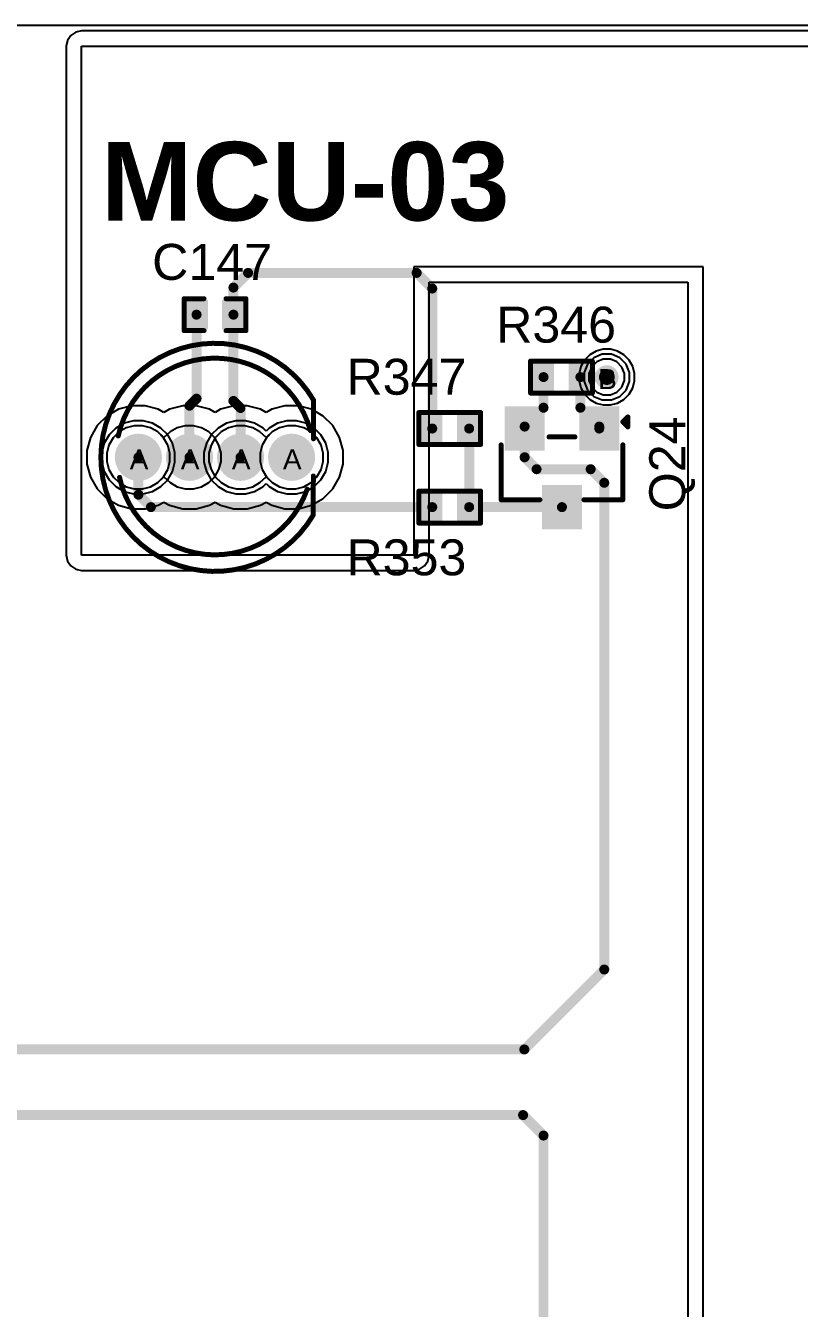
# Model space of a CAD drawing. Header units: inches. Extents: x 0 to 5379, y 0 to 5429.
# Drawn here: x 313.74 to 333.44, y 104.23 to 136.87 of the extents above; entities that cross this region are included whole.
import ezdxf

# ---------------------------------------------------------------- set-up
doc = ezdxf.new("R2010")
doc.units = ezdxf.units.IN
for name, color, linetype in [('Bottom Layer', 5, 'Continuous'), ('Bottom Solder', 6, 'Continuous'), ('Drill Drawing', 1, 'Continuous'), ('GND01', 16, 'Continuous'), ('GND02', 76, 'Continuous'), ('Multi-Layer', 9, 'Continuous'), ('Pad Holes', 156, 'Continuous'), ('PWR', 156, 'Continuous'), ('SIG 01', 90, 'Continuous'), ('Top Layer', 1, 'Continuous'), ('Top Overlay', 2, 'Continuous'), ('Top Paste', 8, 'Continuous'), ('Top Solder', 216, 'Continuous'), ('Via Holes', 16, 'Continuous')]:
    doc.layers.add(name, color=color, linetype=linetype)
doc.styles.add('Arial', font='', dxfattribs={"height": 0.2})
doc.styles.add('Arial_Bold', font='', dxfattribs={"height": 0.2})
doc.styles.get('Arial').set_extended_font_data('Arial')
doc.styles.get('Arial_Bold').set_extended_font_data('Arial', bold=True)

# ---------------------------------------------------------------- blocks, each defined once
blk = doc.blocks.new('R___0402_417')
at = {"layer": 'Top Layer'}
for points in [[(-0.699, -0.318), (-0.699, 0.318), (-0.241, 0.318), (-0.241, -0.318)], [(0.241, -0.318), (0.241, 0.318), (0.699, 0.318), (0.699, -0.318)]]:
    blk.add_hatch(color=1, dxfattribs=at).paths.add_polyline_path(points)
at = {"layer": 'Top Paste'}
for points in [[(-0.699, -0.318), (-0.699, 0.318), (-0.241, 0.318), (-0.241, -0.318)], [(0.241, -0.318), (0.241, 0.318), (0.699, 0.318), (0.699, -0.318)]]:
    blk.add_hatch(color=8, dxfattribs=at).paths.add_polyline_path(points)
at = {"layer": 'Top Solder'}
for points in [[(-0.754, -0.373), (-0.754, 0.373), (-0.186, 0.373), (-0.186, -0.373)], [(0.186, -0.373), (0.186, 0.373), (0.754, 0.373), (0.754, -0.373)]]:
    blk.add_hatch(color=216, dxfattribs=at).paths.add_polyline_path(points)
at = {"layer": 'Top Overlay'}
for points in [[(0.787, 0.406, 0.127, 0.127, 0), (-0.787, 0.406, 0.127, 0.127, 0)], [(-0.787, 0.406, 0.127, 0.127, 0), (-0.787, -0.406, 0.127, 0.127, 0)], [(0.787, 0.406, 0.127, 0.127, 0), (0.787, -0.406, 0.127, 0.127, 0)], [(0.787, -0.406, 0.127, 0.127, 0), (-0.787, -0.406, 0.127, 0.127, 0)], [(0.813, -0.432, 0.00323, 0.00323, 0), (-0.813, -0.432, 0.00323, 0.00323, 0)]]:
    blk.add_lwpolyline(points, format="xyseb", dxfattribs=at)
for points in [[(-0.819, 0.406, 0.0635, 0.0635, 1), (-0.756, 0.406, 0.0635, 0.0635, 1)], [(-0.819, 0.406, 0.0635, 0.0635, 1), (-0.756, 0.406, 0.0635, 0.0635, 1)], [(0.756, 0.406, 0.0635, 0.0635, 1), (0.819, 0.406, 0.0635, 0.0635, 1)], [(0.756, 0.406, 0.0635, 0.0635, 1), (0.819, 0.406, 0.0635, 0.0635, 1)], [(-0.819, -0.406, 0.0635, 0.0635, 1), (-0.756, -0.406, 0.0635, 0.0635, 1)], [(-0.819, -0.406, 0.0635, 0.0635, 1), (-0.756, -0.406, 0.0635, 0.0635, 1)], [(-0.814, -0.432, 0.00161, 0.00161, 1), (-0.812, -0.432, 0.00161, 0.00161, 1)], [(0.756, -0.406, 0.0635, 0.0635, 1), (0.819, -0.406, 0.0635, 0.0635, 1)], [(0.756, -0.406, 0.0635, 0.0635, 1), (0.819, -0.406, 0.0635, 0.0635, 1)], [(0.812, -0.432, 0.00161, 0.00161, 1), (0.814, -0.432, 0.00161, 0.00161, 1)]]:
    blk.add_lwpolyline(points, format="xyseb", close=True, dxfattribs=at)
blk = doc.blocks.new('R___0402_423')
at = {"layer": 'Top Layer'}
for points in [[(-0.699, -0.318), (-0.699, 0.318), (-0.241, 0.318), (-0.241, -0.318)], [(0.241, -0.318), (0.241, 0.318), (0.699, 0.318), (0.699, -0.318)]]:
    blk.add_hatch(color=1, dxfattribs=at).paths.add_polyline_path(points)
at = {"layer": 'Top Paste'}
for points in [[(-0.699, -0.318), (-0.699, 0.318), (-0.241, 0.318), (-0.241, -0.318)], [(0.241, -0.318), (0.241, 0.318), (0.699, 0.318), (0.699, -0.318)]]:
    blk.add_hatch(color=8, dxfattribs=at).paths.add_polyline_path(points)
at = {"layer": 'Top Solder'}
for points in [[(-0.754, -0.373), (-0.754, 0.373), (-0.186, 0.373), (-0.186, -0.373)], [(0.186, -0.373), (0.186, 0.373), (0.754, 0.373), (0.754, -0.373)]]:
    blk.add_hatch(color=216, dxfattribs=at).paths.add_polyline_path(points)
at = {"layer": 'Top Overlay'}
for points in [[(0.787, 0.406, 0.127, 0.127, 0), (-0.787, 0.406, 0.127, 0.127, 0)], [(-0.787, 0.406, 0.127, 0.127, 0), (-0.787, -0.406, 0.127, 0.127, 0)], [(0.787, 0.406, 0.127, 0.127, 0), (0.787, -0.406, 0.127, 0.127, 0)], [(0.787, -0.406, 0.127, 0.127, 0), (-0.787, -0.406, 0.127, 0.127, 0)], [(0.813, -0.432, 0.00323, 0.00323, 0), (-0.813, -0.432, 0.00323, 0.00323, 0)]]:
    blk.add_lwpolyline(points, format="xyseb", dxfattribs=at)
for points in [[(-0.819, 0.406, 0.0635, 0.0635, 1), (-0.756, 0.406, 0.0635, 0.0635, 1)], [(-0.819, 0.406, 0.0635, 0.0635, 1), (-0.756, 0.406, 0.0635, 0.0635, 1)], [(0.756, 0.406, 0.0635, 0.0635, 1), (0.819, 0.406, 0.0635, 0.0635, 1)], [(0.756, 0.406, 0.0635, 0.0635, 1), (0.819, 0.406, 0.0635, 0.0635, 1)], [(-0.819, -0.406, 0.0635, 0.0635, 1), (-0.756, -0.406, 0.0635, 0.0635, 1)], [(-0.819, -0.406, 0.0635, 0.0635, 1), (-0.756, -0.406, 0.0635, 0.0635, 1)], [(-0.814, -0.432, 0.00161, 0.00161, 1), (-0.812, -0.432, 0.00161, 0.00161, 1)], [(0.756, -0.406, 0.0635, 0.0635, 1), (0.819, -0.406, 0.0635, 0.0635, 1)], [(0.756, -0.406, 0.0635, 0.0635, 1), (0.819, -0.406, 0.0635, 0.0635, 1)], [(0.812, -0.432, 0.00161, 0.00161, 1), (0.814, -0.432, 0.00161, 0.00161, 1)]]:
    blk.add_lwpolyline(points, format="xyseb", close=True, dxfattribs=at)
blk = doc.blocks.new('R___0402_424')
at = {"layer": 'Top Layer'}
for points in [[(-0.699, -0.318), (-0.699, 0.318), (-0.241, 0.318), (-0.241, -0.318)], [(0.241, -0.318), (0.241, 0.318), (0.699, 0.318), (0.699, -0.318)]]:
    blk.add_hatch(color=1, dxfattribs=at).paths.add_polyline_path(points)
at = {"layer": 'Top Paste'}
for points in [[(-0.699, -0.318), (-0.699, 0.318), (-0.241, 0.318), (-0.241, -0.318)], [(0.241, -0.318), (0.241, 0.318), (0.699, 0.318), (0.699, -0.318)]]:
    blk.add_hatch(color=8, dxfattribs=at).paths.add_polyline_path(points)
at = {"layer": 'Top Solder'}
for points in [[(-0.754, -0.373), (-0.754, 0.373), (-0.186, 0.373), (-0.186, -0.373)], [(0.186, -0.373), (0.186, 0.373), (0.754, 0.373), (0.754, -0.373)]]:
    blk.add_hatch(color=216, dxfattribs=at).paths.add_polyline_path(points)
at = {"layer": 'Top Overlay'}
for points in [[(-0.787, 0.406, 0.127, 0.127, 0), (0.787, 0.406, 0.127, 0.127, 0)], [(-0.787, -0.406, 0.127, 0.127, 0), (-0.787, 0.406, 0.127, 0.127, 0)], [(0.787, -0.406, 0.127, 0.127, 0), (0.787, 0.406, 0.127, 0.127, 0)], [(-0.787, -0.406, 0.127, 0.127, 0), (0.787, -0.406, 0.127, 0.127, 0)], [(-0.813, -0.432, 0.00323, 0.00323, 0), (0.813, -0.432, 0.00323, 0.00323, 0)]]:
    blk.add_lwpolyline(points, format="xyseb", dxfattribs=at)
for points in [[(-0.819, 0.406, 0.0635, 0.0635, 1), (-0.756, 0.406, 0.0635, 0.0635, 1)], [(-0.819, 0.406, 0.0635, 0.0635, 1), (-0.756, 0.406, 0.0635, 0.0635, 1)], [(0.756, 0.406, 0.0635, 0.0635, 1), (0.819, 0.406, 0.0635, 0.0635, 1)], [(0.756, 0.406, 0.0635, 0.0635, 1), (0.819, 0.406, 0.0635, 0.0635, 1)], [(-0.819, -0.406, 0.0635, 0.0635, 1), (-0.756, -0.406, 0.0635, 0.0635, 1)], [(-0.819, -0.406, 0.0635, 0.0635, 1), (-0.756, -0.406, 0.0635, 0.0635, 1)], [(-0.814, -0.432, 0.00161, 0.00161, 1), (-0.812, -0.432, 0.00161, 0.00161, 1)], [(0.756, -0.406, 0.0635, 0.0635, 1), (0.819, -0.406, 0.0635, 0.0635, 1)], [(0.756, -0.406, 0.0635, 0.0635, 1), (0.819, -0.406, 0.0635, 0.0635, 1)], [(0.812, -0.432, 0.00161, 0.00161, 1), (0.814, -0.432, 0.00161, 0.00161, 1)]]:
    blk.add_lwpolyline(points, format="xyseb", close=True, dxfattribs=at)
blk = doc.blocks.new('S___23_751')
at = {"layer": 'Top Layer'}
for points in [[(-0.41, 1.46), (0.41, 1.46), (0.41, 0.54), (-0.41, 0.54)], [(-1.36, -0.54), (-0.54, -0.54), (-0.54, -1.46), (-1.36, -1.46)], [(0.54, -0.54), (1.36, -0.54), (1.36, -1.46), (0.54, -1.46)]]:
    blk.add_hatch(color=1, dxfattribs=at).paths.add_polyline_path(points)
at = {"layer": 'Top Paste'}
for points in [[(-0.41, 1.46), (0.41, 1.46), (0.41, 0.54), (-0.41, 0.54)], [(-1.36, -0.54), (-0.54, -0.54), (-0.54, -1.46), (-1.36, -1.46)], [(0.54, -0.54), (1.36, -0.54), (1.36, -1.46), (0.54, -1.46)]]:
    blk.add_hatch(color=8, dxfattribs=at).paths.add_polyline_path(points)
at = {"layer": 'Top Solder'}
for points in [[(-0.512, 1.562), (0.512, 1.562), (0.512, 0.438), (-0.512, 0.438)], [(-1.462, -0.438), (-0.438, -0.438), (-0.438, -1.562), (-1.462, -1.562)], [(0.438, -0.438), (1.462, -0.438), (1.462, -1.562), (0.438, -1.562)]]:
    blk.add_hatch(color=216, dxfattribs=at).paths.add_polyline_path(points)
at = {"layer": 'Top Overlay'}
for points in [[(-1.549, 0.813, 0.127, 0.127, 0), (-1.549, -0.584, 0.127, 0.127, 0)], [(-0.559, 0.813, 0.127, 0.127, 0), (-1.549, 0.813, 0.127, 0.127, 0)], [(1.549, 0.813, 0.127, 0.127, 0), (0.559, 0.813, 0.127, 0.127, 0)], [(1.549, 0.813, 0.127, 0.127, 0), (1.549, -0.584, 0.127, 0.127, 0)], [(-1.549, -1.168, 0.127, 0.127, 0), (-1.676, -1.041, 0.127, 0.127, 0)], [(-1.676, -1.041, 0.127, 0.127, 0), (-1.676, -1.295, 0.127, 0.127, 0)], [(0.33, -0.787, 0.127, 0.127, 0), (-0.33, -0.787, 0.127, 0.127, 0)], [(-1.549, -1.168, 0.127, 0.127, 0), (-1.676, -1.295, 0.127, 0.127, 0)]]:
    blk.add_lwpolyline(points, format="xyseb", dxfattribs=at)
for points in [[(-1.581, 0.813, 0.0635, 0.0635, 1), (-1.518, 0.813, 0.0635, 0.0635, 1)], [(-1.581, 0.813, 0.0635, 0.0635, 1), (-1.518, 0.813, 0.0635, 0.0635, 1)], [(-0.591, 0.813, 0.0635, 0.0635, 1), (-0.527, 0.813, 0.0635, 0.0635, 1)], [(0.527, 0.813, 0.0635, 0.0635, 1), (0.591, 0.813, 0.0635, 0.0635, 1)], [(1.518, 0.813, 0.0635, 0.0635, 1), (1.581, 0.813, 0.0635, 0.0635, 1)], [(1.518, 0.813, 0.0635, 0.0635, 1), (1.581, 0.813, 0.0635, 0.0635, 1)], [(-1.581, -0.584, 0.0635, 0.0635, 1), (-1.518, -0.584, 0.0635, 0.0635, 1)], [(1.518, -0.584, 0.0635, 0.0635, 1), (1.581, -0.584, 0.0635, 0.0635, 1)], [(-1.708, -1.041, 0.0635, 0.0635, 1), (-1.645, -1.041, 0.0635, 0.0635, 1)], [(-1.708, -1.041, 0.0635, 0.0635, 1), (-1.645, -1.041, 0.0635, 0.0635, 1)], [(-0.362, -0.787, 0.0635, 0.0635, 1), (-0.298, -0.787, 0.0635, 0.0635, 1)], [(0.298, -0.787, 0.0635, 0.0635, 1), (0.362, -0.787, 0.0635, 0.0635, 1)], [(-1.708, -1.295, 0.0635, 0.0635, 1), (-1.645, -1.295, 0.0635, 0.0635, 1)], [(-1.708, -1.295, 0.0635, 0.0635, 1), (-1.645, -1.295, 0.0635, 0.0635, 1)], [(-1.581, -1.168, 0.0635, 0.0635, 1), (-1.518, -1.168, 0.0635, 0.0635, 1)], [(-1.581, -1.168, 0.0635, 0.0635, 1), (-1.518, -1.168, 0.0635, 0.0635, 1)]]:
    blk.add_lwpolyline(points, format="xyseb", close=True, dxfattribs=at)
blk = doc.blocks.new('WS2812D_F5_779')
at = {"layer": 'Bottom Layer'}
h = blk.add_hatch(color=5, dxfattribs=at)
edge = h.paths.add_edge_path()
edge.add_arc((-1.95, 0), 0.55, 0, 360)
h = blk.add_hatch(color=5, dxfattribs=at)
edge = h.paths.add_edge_path()
edge.add_arc((-0.65, 0), 0.55, 0, 360)
h = blk.add_hatch(color=5, dxfattribs=at)
edge = h.paths.add_edge_path()
edge.add_arc((0.65, 0), 0.55, 0, 360)
h = blk.add_hatch(color=5, dxfattribs=at)
edge = h.paths.add_edge_path()
edge.add_arc((1.95, 0), 0.55, 0, 360)
at = {"layer": 'Bottom Solder'}
h = blk.add_hatch(color=6, dxfattribs=at)
edge = h.paths.add_edge_path()
edge.add_arc((-1.95, 0), 0.601, 0, 360)
h = blk.add_hatch(color=6, dxfattribs=at)
edge = h.paths.add_edge_path()
edge.add_arc((-0.65, 0), 0.601, 0, 360)
h = blk.add_hatch(color=6, dxfattribs=at)
edge = h.paths.add_edge_path()
edge.add_arc((0.65, 0), 0.601, 0, 360)
h = blk.add_hatch(color=6, dxfattribs=at)
edge = h.paths.add_edge_path()
edge.add_arc((1.95, 0), 0.601, 0, 360)
at = {"layer": 'GND01'}
h = blk.add_hatch(color=16, dxfattribs=at)
edge = h.paths.add_edge_path()
edge.add_arc((-1.95, 0), 0.55, 0, 360)
h = blk.add_hatch(color=16, dxfattribs=at)
edge = h.paths.add_edge_path()
edge.add_arc((-0.65, 0), 0.55, 0, 360)
h = blk.add_hatch(color=16, dxfattribs=at)
edge = h.paths.add_edge_path()
edge.add_arc((0.65, 0), 0.55, 0, 360)
h = blk.add_hatch(color=16, dxfattribs=at)
edge = h.paths.add_edge_path()
edge.add_arc((1.95, 0), 0.55, 0, 360)
at = {"layer": 'GND02'}
h = blk.add_hatch(color=76, dxfattribs=at)
edge = h.paths.add_edge_path()
edge.add_arc((-1.95, 0), 0.55, 0, 360)
h = blk.add_hatch(color=76, dxfattribs=at)
edge = h.paths.add_edge_path()
edge.add_arc((-0.65, 0), 0.55, 0, 360)
h = blk.add_hatch(color=76, dxfattribs=at)
edge = h.paths.add_edge_path()
edge.add_arc((0.65, 0), 0.55, 0, 360)
h = blk.add_hatch(color=76, dxfattribs=at)
edge = h.paths.add_edge_path()
edge.add_arc((1.95, 0), 0.55, 0, 360)
at = {"layer": 'Multi-Layer'}
h = blk.add_hatch(color=9, dxfattribs=at)
edge = h.paths.add_edge_path()
edge.add_arc((-1.95, 0), 0.55, 0, 360)
h = blk.add_hatch(color=9, dxfattribs=at)
edge = h.paths.add_edge_path()
edge.add_arc((-0.65, 0), 0.55, 0, 360)
h = blk.add_hatch(color=9, dxfattribs=at)
edge = h.paths.add_edge_path()
edge.add_arc((0.65, 0), 0.55, 0, 360)
h = blk.add_hatch(color=9, dxfattribs=at)
edge = h.paths.add_edge_path()
edge.add_arc((1.95, 0), 0.55, 0, 360)
at = {"layer": 'Pad Holes'}
h = blk.add_hatch(color=7, dxfattribs=at)
edge = h.paths.add_edge_path()
edge.add_arc((-1.95, 0), 0.36, 0, 360)
h = blk.add_hatch(color=7, dxfattribs=at)
edge = h.paths.add_edge_path()
edge.add_arc((-0.65, 0), 0.36, 0, 360)
h = blk.add_hatch(color=7, dxfattribs=at)
edge = h.paths.add_edge_path()
edge.add_arc((0.65, 0), 0.36, 0, 360)
h = blk.add_hatch(color=7, dxfattribs=at)
edge = h.paths.add_edge_path()
edge.add_arc((1.95, 0), 0.36, 0, 360)
at = {"layer": 'PWR'}
h = blk.add_hatch(color=156, dxfattribs=at)
edge = h.paths.add_edge_path()
edge.add_arc((-1.95, 0), 0.55, 0, 360)
h = blk.add_hatch(color=156, dxfattribs=at)
edge = h.paths.add_edge_path()
edge.add_arc((-0.65, 0), 0.55, 0, 360)
h = blk.add_hatch(color=156, dxfattribs=at)
edge = h.paths.add_edge_path()
edge.add_arc((0.65, 0), 0.55, 0, 360)
h = blk.add_hatch(color=156, dxfattribs=at)
edge = h.paths.add_edge_path()
edge.add_arc((1.95, 0), 0.55, 0, 360)
at = {"layer": 'SIG 01'}
h = blk.add_hatch(color=90, dxfattribs=at)
edge = h.paths.add_edge_path()
edge.add_arc((-1.95, 0), 0.55, 0, 360)
h = blk.add_hatch(color=90, dxfattribs=at)
edge = h.paths.add_edge_path()
edge.add_arc((-0.65, 0), 0.55, 0, 360)
h = blk.add_hatch(color=90, dxfattribs=at)
edge = h.paths.add_edge_path()
edge.add_arc((0.65, 0), 0.55, 0, 360)
h = blk.add_hatch(color=90, dxfattribs=at)
edge = h.paths.add_edge_path()
edge.add_arc((1.95, 0), 0.55, 0, 360)
at = {"layer": 'Top Layer'}
h = blk.add_hatch(color=1, dxfattribs=at)
edge = h.paths.add_edge_path()
edge.add_arc((-1.95, 0), 0.55, 0, 360)
h = blk.add_hatch(color=1, dxfattribs=at)
edge = h.paths.add_edge_path()
edge.add_arc((-0.65, 0), 0.55, 0, 360)
h = blk.add_hatch(color=1, dxfattribs=at)
edge = h.paths.add_edge_path()
edge.add_arc((0.65, 0), 0.55, 0, 360)
h = blk.add_hatch(color=1, dxfattribs=at)
edge = h.paths.add_edge_path()
edge.add_arc((1.95, 0), 0.55, 0, 360)
at = {"layer": 'Top Solder'}
h = blk.add_hatch(color=216, dxfattribs=at)
edge = h.paths.add_edge_path()
edge.add_arc((-1.95, 0), 0.601, 0, 360)
h = blk.add_hatch(color=216, dxfattribs=at)
edge = h.paths.add_edge_path()
edge.add_arc((-0.65, 0), 0.601, 0, 360)
h = blk.add_hatch(color=216, dxfattribs=at)
edge = h.paths.add_edge_path()
edge.add_arc((0.65, 0), 0.601, 0, 360)
h = blk.add_hatch(color=216, dxfattribs=at)
edge = h.paths.add_edge_path()
edge.add_arc((1.95, 0), 0.601, 0, 360)
at = {"layer": 'Top Overlay'}
for points in [[(2.5, -1.471, 0.127, 0.127, -3.705201), (2.511, 1.45, 0.127, 0.127, 0)], [(-2.464, 0.543, 0.127, 0.127, -0.780857), (2.43, 0.68, 0.127, 0.127, 0)], [(2.507, 0.472, 0.127, 0.127, 0), (2.511, 1.45, 0.127, 0.127, 0)], [(2.347, -0.811, 0.127, 0.127, -0.760948), (-2.43, -0.51, 0.127, 0.127, 0)], [(2.5, -1.471, 0.127, 0.127, 0), (2.504, -0.476, 0.127, 0.127, 0)]]:
    blk.add_lwpolyline(points, format="xyseb", dxfattribs=at)
for points in [[(2.479, 1.45, 0.0635, 0.0635, 1), (2.543, 1.45, 0.0635, 0.0635, 1)], [(2.479, 1.45, 0.0635, 0.0635, 1), (2.543, 1.45, 0.0635, 0.0635, 1)], [(2.398, 0.68, 0.0635, 0.0635, 1), (2.462, 0.68, 0.0635, 0.0635, 1)], [(-2.496, 0.543, 0.0635, 0.0635, 1), (-2.432, 0.543, 0.0635, 0.0635, 1)], [(2.475, 0.472, 0.0635, 0.0635, 1), (2.539, 0.472, 0.0635, 0.0635, 1)], [(-2.462, -0.51, 0.0635, 0.0635, 1), (-2.398, -0.51, 0.0635, 0.0635, 1)], [(2.472, -0.476, 0.0635, 0.0635, 1), (2.535, -0.476, 0.0635, 0.0635, 1)], [(2.315, -0.811, 0.0635, 0.0635, 1), (2.378, -0.811, 0.0635, 0.0635, 1)], [(2.468, -1.471, 0.0635, 0.0635, 1), (2.532, -1.471, 0.0635, 0.0635, 1)], [(2.468, -1.471, 0.0635, 0.0635, 1), (2.532, -1.471, 0.0635, 0.0635, 1)]]:
    blk.add_lwpolyline(points, format="xyseb", close=True, dxfattribs=at)
blk = doc.blocks.new('C___0402_980')
at = {"layer": 'Top Layer'}
for points in [[(-0.699, -0.318), (-0.699, 0.318), (-0.241, 0.318), (-0.241, -0.318)], [(0.241, -0.318), (0.241, 0.318), (0.699, 0.318), (0.699, -0.318)]]:
    blk.add_hatch(color=1, dxfattribs=at).paths.add_polyline_path(points)
at = {"layer": 'Top Paste'}
for points in [[(-0.699, -0.318), (-0.699, 0.318), (-0.241, 0.318), (-0.241, -0.318)], [(0.241, -0.318), (0.241, 0.318), (0.699, 0.318), (0.699, -0.318)]]:
    blk.add_hatch(color=8, dxfattribs=at).paths.add_polyline_path(points)
at = {"layer": 'Top Solder'}
for points in [[(-0.758, -0.377), (-0.758, 0.377), (-0.181, 0.377), (-0.181, -0.377)], [(0.181, -0.377), (0.181, 0.377), (0.758, 0.377), (0.758, -0.377)]]:
    blk.add_hatch(color=216, dxfattribs=at).paths.add_polyline_path(points)
at = {"layer": 'Top Overlay'}
for points in [[(-0.787, -0.406, 0.127, 0.127, 0), (-0.787, 0.406, 0.127, 0.127, 0)], [(-0.787, 0.406, 0.127, 0.127, 0), (-0.279, 0.406, 0.127, 0.127, 0)], [(0.279, 0.406, 0.127, 0.127, 0), (0.787, 0.406, 0.127, 0.127, 0)], [(0.787, -0.406, 0.127, 0.127, 0), (0.787, 0.406, 0.127, 0.127, 0)], [(-0.787, -0.406, 0.127, 0.127, 0), (-0.279, -0.406, 0.127, 0.127, 0)], [(0.279, -0.406, 0.127, 0.127, 0), (0.787, -0.406, 0.127, 0.127, 0)]]:
    blk.add_lwpolyline(points, format="xyseb", dxfattribs=at)
for points in [[(-0.819, 0.406, 0.0635, 0.0635, 1), (-0.756, 0.406, 0.0635, 0.0635, 1)], [(-0.819, 0.406, 0.0635, 0.0635, 1), (-0.756, 0.406, 0.0635, 0.0635, 1)], [(-0.311, 0.406, 0.0635, 0.0635, 1), (-0.248, 0.406, 0.0635, 0.0635, 1)], [(0.248, 0.406, 0.0635, 0.0635, 1), (0.311, 0.406, 0.0635, 0.0635, 1)], [(0.756, 0.406, 0.0635, 0.0635, 1), (0.819, 0.406, 0.0635, 0.0635, 1)], [(0.756, 0.406, 0.0635, 0.0635, 1), (0.819, 0.406, 0.0635, 0.0635, 1)], [(-0.819, -0.406, 0.0635, 0.0635, 1), (-0.756, -0.406, 0.0635, 0.0635, 1)], [(-0.819, -0.406, 0.0635, 0.0635, 1), (-0.756, -0.406, 0.0635, 0.0635, 1)], [(-0.311, -0.406, 0.0635, 0.0635, 1), (-0.248, -0.406, 0.0635, 0.0635, 1)], [(0.248, -0.406, 0.0635, 0.0635, 1), (0.311, -0.406, 0.0635, 0.0635, 1)], [(0.756, -0.406, 0.0635, 0.0635, 1), (0.819, -0.406, 0.0635, 0.0635, 1)], [(0.756, -0.406, 0.0635, 0.0635, 1), (0.819, -0.406, 0.0635, 0.0635, 1)]]:
    blk.add_lwpolyline(points, format="xyseb", close=True, dxfattribs=at)

msp = doc.modelspace()

# ---------------------------------------------------------------- hatches: boundary and pattern name
at = {"layer": 'Bottom Layer'}
h = msp.add_hatch(color=5, dxfattribs=at)
edge = h.paths.add_edge_path()
edge.add_arc((328.535, 127.926), 0.2, 0, 360)
at = {"layer": 'Bottom Solder'}
h = msp.add_hatch(color=6, dxfattribs=at)
edge = h.paths.add_edge_path()
edge.add_arc((328.535, 127.926), 0.302, 0, 360)
at = {"layer": 'GND01'}
h = msp.add_hatch(color=16, dxfattribs=at)
edge = h.paths.add_edge_path()
edge.add_arc((328.535, 127.926), 0.2, 0, 360)
at = {"layer": 'GND02'}
h = msp.add_hatch(color=76, dxfattribs=at)
edge = h.paths.add_edge_path()
edge.add_arc((328.535, 127.926), 0.2, 0, 360)
at = {"layer": 'PWR'}
h = msp.add_hatch(color=156, dxfattribs=at)
edge = h.paths.add_edge_path()
edge.add_arc((328.535, 127.926), 0.2, 0, 360)
at = {"layer": 'SIG 01'}
h = msp.add_hatch(color=90, dxfattribs=at)
edge = h.paths.add_edge_path()
edge.add_arc((328.535, 127.926), 0.2, 0, 360)
at = {"layer": 'Top Layer'}
h = msp.add_hatch(color=1, dxfattribs=at)
edge = h.paths.add_edge_path()
edge.add_arc((328.535, 127.926), 0.2, 0, 360)
at = {"layer": 'Top Solder'}
h = msp.add_hatch(color=216, dxfattribs=at)
edge = h.paths.add_edge_path()
edge.add_arc((328.535, 127.926), 0.302, 0, 360)
at = {"layer": 'Via Holes'}
h = msp.add_hatch(color=7, dxfattribs=at)
edge = h.paths.add_edge_path()
edge.add_arc((328.535, 127.926), 0.1, 0, 360)

# ---------------------------------------------------------------- linework, layer by layer
at = {"layer": 'Bottom Layer'}
for p, q in [((328.442, 128.634), (328.262, 128.586)), ((328.628, 128.634), (328.442, 128.634)), ((328.808, 128.586), (328.628, 128.634)), ((327.968, 128.361), (327.875, 128.199)), ((328.1, 128.493), (327.968, 128.361)), ((328.262, 128.586), (328.1, 128.493)), ((328.97, 128.493), (328.808, 128.586)), ((329.101, 128.361), (328.97, 128.493)), ((329.195, 128.199), (329.101, 128.361)), ((327.875, 128.199), (327.827, 128.019)), ((327.827, 128.019), (327.827, 127.833)), ((329.243, 128.019), (329.195, 128.199)), ((329.243, 127.833), (329.243, 128.019)), ((327.827, 127.833), (327.875, 127.653)), ((327.875, 127.653), (327.968, 127.491)), ((329.101, 127.491), (329.195, 127.653)), ((329.195, 127.653), (329.243, 127.833)), ((327.968, 127.491), (328.1, 127.359)), ((328.1, 127.359), (328.262, 127.266)), ((328.808, 127.266), (328.97, 127.359)), ((328.97, 127.359), (329.101, 127.491)), ((316.104, 127.108), (315.804, 126.935)), ((316.437, 127.197), (316.104, 127.108)), ((316.783, 127.197), (316.437, 127.197)), ((317.116, 127.108), (316.783, 127.197)), ((317.26, 127.025), (317.116, 127.108)), ((317.404, 127.108), (317.26, 127.025)), ((317.737, 127.197), (317.404, 127.108)), ((318.083, 127.197), (317.737, 127.197)), ((318.416, 127.108), (318.083, 127.197)), ((318.56, 127.025), (318.416, 127.108)), ((318.704, 127.108), (318.56, 127.025)), ((319.037, 127.197), (318.704, 127.108)), ((319.383, 127.197), (319.037, 127.197)), ((319.716, 127.108), (319.383, 127.197)), ((319.86, 127.025), (319.716, 127.108)), ((320.004, 127.108), (319.86, 127.025)), ((320.337, 127.197), (320.004, 127.108)), ((320.683, 127.197), (320.337, 127.197)), ((321.016, 127.108), (320.683, 127.197)), ((321.316, 126.935), (321.016, 127.108)), ((328.262, 127.266), (328.442, 127.218)), ((328.442, 127.218), (328.628, 127.218)), ((328.628, 127.218), (328.808, 127.266)), ((315.56, 126.691), (315.387, 126.392)), ((315.804, 126.935), (315.56, 126.691)), ((321.56, 126.691), (321.316, 126.935)), ((321.733, 126.392), (321.56, 126.691)), ((315.387, 126.392), (315.298, 126.058)), ((321.822, 126.058), (321.733, 126.392)), ((315.298, 126.058), (315.298, 125.713)), ((321.822, 125.713), (321.822, 126.058)), ((315.298, 125.713), (315.387, 125.379)), ((321.733, 125.379), (321.822, 125.713)), ((315.387, 125.379), (315.56, 125.08)), ((321.56, 125.08), (321.733, 125.379)), ((315.56, 125.08), (315.804, 124.835)), ((321.316, 124.835), (321.56, 125.08)), ((315.804, 124.835), (316.104, 124.663)), ((317.116, 124.663), (317.26, 124.746)), ((317.26, 124.746), (317.404, 124.663)), ((318.416, 124.663), (318.56, 124.746)), ((318.56, 124.746), (318.704, 124.663)), ((319.716, 124.663), (319.86, 124.746)), ((319.86, 124.746), (320.004, 124.663)), ((321.016, 124.663), (321.316, 124.835)), ((316.104, 124.663), (316.437, 124.573)), ((316.437, 124.573), (316.783, 124.573)), ((316.783, 124.573), (317.116, 124.663)), ((317.404, 124.663), (317.737, 124.573)), ((317.737, 124.573), (318.083, 124.573)), ((318.083, 124.573), (318.416, 124.663)), ((318.704, 124.663), (319.037, 124.573)), ((319.037, 124.573), (319.383, 124.573)), ((319.383, 124.573), (319.716, 124.663)), ((320.004, 124.663), (320.337, 124.573)), ((320.337, 124.573), (320.683, 124.573)), ((320.683, 124.573), (321.016, 124.663))]:
    msp.add_line(p, q, dxfattribs=at)
at = {"layer": 'GND01'}
for p, q in [((328.278, 128.311), (328.15, 128.183)), ((328.445, 128.38), (328.278, 128.311)), ((328.625, 128.38), (328.445, 128.38)), ((328.792, 128.311), (328.625, 128.38)), ((328.92, 128.183), (328.792, 128.311)), ((328.15, 128.183), (328.081, 128.016)), ((328.081, 128.016), (328.081, 127.836)), ((328.989, 128.016), (328.92, 128.183)), ((328.989, 127.836), (328.989, 128.016)), ((328.081, 127.836), (328.15, 127.669)), ((328.15, 127.669), (328.278, 127.541)), ((328.792, 127.541), (328.92, 127.669)), ((328.92, 127.669), (328.989, 127.836)), ((328.278, 127.541), (328.445, 127.472)), ((328.445, 127.472), (328.625, 127.472)), ((328.625, 127.472), (328.792, 127.541)), ((316.504, 126.689), (316.3, 126.635)), ((316.716, 126.689), (316.504, 126.689)), ((316.92, 126.635), (316.716, 126.689)), ((319.104, 126.689), (318.9, 126.635)), ((319.316, 126.689), (319.104, 126.689)), ((319.52, 126.635), (319.316, 126.689)), ((320.404, 126.689), (320.2, 126.635)), ((320.616, 126.689), (320.404, 126.689)), ((320.82, 126.635), (320.616, 126.689)), ((315.967, 126.379), (315.861, 126.196)), ((316.116, 126.529), (315.967, 126.379)), ((316.3, 126.635), (316.116, 126.529)), ((317.104, 126.529), (316.92, 126.635)), ((317.253, 126.379), (317.104, 126.529)), ((317.359, 126.196), (317.253, 126.379)), ((318.567, 126.379), (318.461, 126.196)), ((318.716, 126.529), (318.567, 126.379)), ((318.9, 126.635), (318.716, 126.529)), ((319.704, 126.529), (319.52, 126.635)), ((319.86, 126.385), (319.704, 126.529)), ((320.016, 126.529), (319.86, 126.385)), ((320.2, 126.635), (320.016, 126.529)), ((321.004, 126.529), (320.82, 126.635)), ((321.153, 126.379), (321.004, 126.529)), ((321.259, 126.196), (321.153, 126.379)), ((315.861, 126.196), (315.806, 125.991)), ((317.414, 125.991), (317.359, 126.196)), ((318.461, 126.196), (318.406, 125.991)), ((321.314, 125.991), (321.259, 126.196)), ((315.806, 125.991), (315.806, 125.779)), ((315.806, 125.779), (315.861, 125.575)), ((317.359, 125.575), (317.414, 125.779)), ((317.414, 125.779), (317.414, 125.991)), ((318.406, 125.991), (318.406, 125.779)), ((318.406, 125.779), (318.461, 125.575)), ((321.259, 125.575), (321.314, 125.779)), ((321.314, 125.779), (321.314, 125.991)), ((315.861, 125.575), (315.967, 125.392)), ((315.967, 125.392), (316.116, 125.242)), ((317.104, 125.242), (317.253, 125.392)), ((317.253, 125.392), (317.359, 125.575)), ((318.461, 125.575), (318.567, 125.392)), ((318.567, 125.392), (318.716, 125.242)), ((319.704, 125.242), (319.86, 125.386)), ((319.86, 125.386), (320.016, 125.242)), ((321.004, 125.242), (321.153, 125.392)), ((321.153, 125.392), (321.259, 125.575)), ((316.116, 125.242), (316.3, 125.136)), ((316.3, 125.136), (316.504, 125.081)), ((316.504, 125.081), (316.716, 125.081)), ((316.716, 125.081), (316.92, 125.136)), ((316.92, 125.136), (317.104, 125.242)), ((318.716, 125.242), (318.9, 125.136)), ((318.9, 125.136), (319.104, 125.081)), ((319.104, 125.081), (319.316, 125.081)), ((319.316, 125.081), (319.52, 125.136)), ((319.52, 125.136), (319.704, 125.242)), ((320.016, 125.242), (320.2, 125.136)), ((320.2, 125.136), (320.404, 125.081)), ((320.404, 125.081), (320.616, 125.081)), ((320.616, 125.081), (320.82, 125.136)), ((320.82, 125.136), (321.004, 125.242))]:
    msp.add_line(p, q, dxfattribs=at)
at = {"layer": 'GND02'}
for p, q in [((328.278, 128.311), (328.15, 128.183)), ((328.445, 128.38), (328.278, 128.311)), ((328.625, 128.38), (328.445, 128.38)), ((328.792, 128.311), (328.625, 128.38)), ((328.92, 128.183), (328.792, 128.311)), ((328.15, 128.183), (328.081, 128.016)), ((328.081, 128.016), (328.081, 127.836)), ((328.989, 128.016), (328.92, 128.183)), ((328.989, 127.836), (328.989, 128.016)), ((328.081, 127.836), (328.15, 127.669)), ((328.15, 127.669), (328.278, 127.541)), ((328.792, 127.541), (328.92, 127.669)), ((328.92, 127.669), (328.989, 127.836)), ((328.278, 127.541), (328.445, 127.472)), ((328.445, 127.472), (328.625, 127.472)), ((328.625, 127.472), (328.792, 127.541)), ((316.504, 126.689), (316.3, 126.635)), ((316.716, 126.689), (316.504, 126.689)), ((316.92, 126.635), (316.716, 126.689)), ((319.104, 126.689), (318.9, 126.635)), ((319.316, 126.689), (319.104, 126.689)), ((319.52, 126.635), (319.316, 126.689)), ((320.404, 126.689), (320.2, 126.635)), ((320.616, 126.689), (320.404, 126.689)), ((320.82, 126.635), (320.616, 126.689)), ((315.967, 126.379), (315.861, 126.196)), ((316.116, 126.529), (315.967, 126.379)), ((316.3, 126.635), (316.116, 126.529)), ((317.104, 126.529), (316.92, 126.635)), ((317.253, 126.379), (317.104, 126.529)), ((317.359, 126.196), (317.253, 126.379)), ((318.567, 126.379), (318.461, 126.196)), ((318.716, 126.529), (318.567, 126.379)), ((318.9, 126.635), (318.716, 126.529)), ((319.704, 126.529), (319.52, 126.635)), ((319.86, 126.385), (319.704, 126.529)), ((320.016, 126.529), (319.86, 126.385)), ((320.2, 126.635), (320.016, 126.529)), ((321.004, 126.529), (320.82, 126.635)), ((321.153, 126.379), (321.004, 126.529)), ((321.259, 126.196), (321.153, 126.379)), ((315.861, 126.196), (315.806, 125.991)), ((317.414, 125.991), (317.359, 126.196)), ((318.461, 126.196), (318.406, 125.991)), ((321.314, 125.991), (321.259, 126.196)), ((315.806, 125.991), (315.806, 125.779)), ((315.806, 125.779), (315.861, 125.575)), ((317.359, 125.575), (317.414, 125.779)), ((317.414, 125.779), (317.414, 125.991)), ((318.406, 125.991), (318.406, 125.779)), ((318.406, 125.779), (318.461, 125.575)), ((321.259, 125.575), (321.314, 125.779)), ((321.314, 125.779), (321.314, 125.991)), ((315.861, 125.575), (315.967, 125.392)), ((315.967, 125.392), (316.116, 125.242)), ((317.104, 125.242), (317.253, 125.392)), ((317.253, 125.392), (317.359, 125.575)), ((318.461, 125.575), (318.567, 125.392)), ((318.567, 125.392), (318.716, 125.242)), ((319.704, 125.242), (319.86, 125.386)), ((319.86, 125.386), (320.016, 125.242)), ((321.004, 125.242), (321.153, 125.392)), ((321.153, 125.392), (321.259, 125.575)), ((316.116, 125.242), (316.3, 125.136)), ((316.3, 125.136), (316.504, 125.081)), ((316.504, 125.081), (316.716, 125.081)), ((316.716, 125.081), (316.92, 125.136)), ((316.92, 125.136), (317.104, 125.242)), ((318.716, 125.242), (318.9, 125.136)), ((318.9, 125.136), (319.104, 125.081)), ((319.104, 125.081), (319.316, 125.081)), ((319.316, 125.081), (319.52, 125.136)), ((319.52, 125.136), (319.704, 125.242)), ((320.016, 125.242), (320.2, 125.136)), ((320.2, 125.136), (320.404, 125.081)), ((320.404, 125.081), (320.616, 125.081)), ((320.616, 125.081), (320.82, 125.136)), ((320.82, 125.136), (321.004, 125.242))]:
    msp.add_line(p, q, dxfattribs=at)
at = {"layer": 'PWR'}
for p, q in [((314.804, 136.496), (314.775, 136.347)), ((314.889, 136.622), (314.804, 136.496)), ((315.015, 136.706), (314.889, 136.622)), ((315.163, 136.736), (315.015, 136.706)), ((349.612, 136.736), (315.163, 136.736)), ((314.775, 136.347), (314.775, 123.393)), ((315.163, 123.393), (315.163, 136.347)), ((315.163, 136.347), (349.612, 136.347)), ((330.987, 130.734), (323.621, 130.734)), ((323.621, 130.734), (323.621, 123.393)), ((330.987, 91.77), (330.987, 130.734)), ((324.01, 123.393), (324.01, 130.345)), ((324.01, 130.345), (330.599, 130.345)), ((330.599, 130.345), (330.599, 92.159)), ((316.504, 126.689), (316.3, 126.635)), ((316.716, 126.689), (316.504, 126.689)), ((316.92, 126.635), (316.716, 126.689)), ((317.804, 126.689), (317.6, 126.635)), ((318.016, 126.689), (317.804, 126.689)), ((318.22, 126.635), (318.016, 126.689)), ((320.404, 126.689), (320.2, 126.635)), ((320.616, 126.689), (320.404, 126.689)), ((320.82, 126.635), (320.616, 126.689)), ((315.967, 126.379), (315.861, 126.196)), ((316.116, 126.529), (315.967, 126.379)), ((316.3, 126.635), (316.116, 126.529)), ((317.104, 126.529), (316.92, 126.635)), ((317.26, 126.385), (317.104, 126.529)), ((317.416, 126.529), (317.26, 126.385)), ((317.6, 126.635), (317.416, 126.529)), ((318.404, 126.529), (318.22, 126.635)), ((318.553, 126.379), (318.404, 126.529)), ((318.659, 126.196), (318.553, 126.379)), ((319.867, 126.379), (319.761, 126.196)), ((320.016, 126.529), (319.867, 126.379)), ((320.2, 126.635), (320.016, 126.529)), ((321.004, 126.529), (320.82, 126.635)), ((321.153, 126.379), (321.004, 126.529)), ((321.259, 126.196), (321.153, 126.379)), ((315.861, 126.196), (315.806, 125.991)), ((318.714, 125.991), (318.659, 126.196)), ((319.761, 126.196), (319.706, 125.991)), ((321.314, 125.991), (321.259, 126.196)), ((315.806, 125.991), (315.806, 125.779)), ((315.806, 125.779), (315.861, 125.575)), ((318.659, 125.575), (318.714, 125.779)), ((318.714, 125.779), (318.714, 125.991)), ((319.706, 125.991), (319.706, 125.779)), ((319.706, 125.779), (319.761, 125.575)), ((321.259, 125.575), (321.314, 125.779)), ((321.314, 125.779), (321.314, 125.991)), ((315.861, 125.575), (315.967, 125.392)), ((315.967, 125.392), (316.116, 125.242)), ((317.104, 125.242), (317.26, 125.386)), ((317.26, 125.386), (317.416, 125.242)), ((318.404, 125.242), (318.553, 125.392)), ((318.553, 125.392), (318.659, 125.575)), ((319.761, 125.575), (319.867, 125.392)), ((319.867, 125.392), (320.016, 125.242)), ((321.004, 125.242), (321.153, 125.392)), ((321.153, 125.392), (321.259, 125.575)), ((316.116, 125.242), (316.3, 125.136)), ((316.3, 125.136), (316.504, 125.081)), ((316.504, 125.081), (316.716, 125.081)), ((316.716, 125.081), (316.92, 125.136)), ((316.92, 125.136), (317.104, 125.242)), ((317.416, 125.242), (317.6, 125.136)), ((317.6, 125.136), (317.804, 125.081)), ((317.804, 125.081), (318.016, 125.081)), ((318.016, 125.081), (318.22, 125.136)), ((318.22, 125.136), (318.404, 125.242)), ((320.016, 125.242), (320.2, 125.136)), ((320.2, 125.136), (320.404, 125.081)), ((320.404, 125.081), (320.616, 125.081)), ((320.616, 125.081), (320.82, 125.136)), ((320.82, 125.136), (321.004, 125.242)), ((314.775, 123.393), (314.804, 123.245)), ((314.804, 123.245), (314.889, 123.119)), ((314.889, 123.119), (315.015, 123.034)), ((323.621, 123.393), (315.163, 123.393)), ((323.77, 123.034), (323.896, 123.119)), ((323.896, 123.119), (323.98, 123.245)), ((323.98, 123.245), (324.01, 123.393)), ((315.015, 123.034), (315.163, 123.005)), ((315.163, 123.005), (323.621, 123.005)), ((323.621, 123.005), (323.77, 123.034))]:
    msp.add_line(p, q, dxfattribs=at)
at = {"layer": 'SIG 01'}
for p, q in [((328.206, 128.419), (328.042, 128.255)), ((328.419, 128.507), (328.206, 128.419)), ((328.65, 128.507), (328.419, 128.507)), ((328.864, 128.419), (328.65, 128.507)), ((329.027, 128.255), (328.864, 128.419)), ((328.042, 128.255), (327.954, 128.042)), ((327.954, 128.042), (327.954, 127.81)), ((329.116, 128.042), (329.027, 128.255)), ((329.116, 127.81), (329.116, 128.042)), ((327.954, 127.81), (328.042, 127.597)), ((329.027, 127.597), (329.116, 127.81)), ((328.042, 127.597), (328.206, 127.433)), ((328.206, 127.433), (328.419, 127.345)), ((328.419, 127.345), (328.65, 127.345)), ((328.65, 127.345), (328.864, 127.433)), ((328.864, 127.433), (329.027, 127.597)), ((316.251, 126.753), (316.038, 126.63)), ((316.487, 126.816), (316.251, 126.753)), ((316.733, 126.816), (316.487, 126.816)), ((316.969, 126.753), (316.733, 126.816)), ((317.182, 126.63), (316.969, 126.753)), ((318.851, 126.753), (318.638, 126.63)), ((319.087, 126.816), (318.851, 126.753)), ((319.333, 126.816), (319.087, 126.816)), ((319.569, 126.753), (319.333, 126.816)), ((319.782, 126.63), (319.569, 126.753)), ((320.151, 126.753), (319.938, 126.63)), ((320.387, 126.816), (320.151, 126.753)), ((320.633, 126.816), (320.387, 126.816)), ((320.869, 126.753), (320.633, 126.816)), ((321.082, 126.63), (320.869, 126.753)), ((315.865, 126.457), (315.742, 126.245)), ((316.038, 126.63), (315.865, 126.457)), ((317.355, 126.457), (317.182, 126.63)), ((317.478, 126.245), (317.355, 126.457)), ((318.465, 126.457), (318.342, 126.245)), ((318.638, 126.63), (318.465, 126.457)), ((319.86, 126.552), (319.782, 126.63)), ((319.938, 126.63), (319.86, 126.552)), ((321.255, 126.457), (321.082, 126.63)), ((321.378, 126.245), (321.255, 126.457)), ((315.742, 126.245), (315.679, 126.008)), ((317.541, 126.008), (317.478, 126.245)), ((318.342, 126.245), (318.279, 126.008)), ((321.441, 126.008), (321.378, 126.245)), ((315.679, 126.008), (315.679, 125.763)), ((315.679, 125.763), (315.742, 125.526)), ((317.478, 125.526), (317.541, 125.763)), ((317.541, 125.763), (317.541, 126.008)), ((318.279, 126.008), (318.279, 125.763)), ((318.279, 125.763), (318.342, 125.526)), ((321.378, 125.526), (321.441, 125.763)), ((321.441, 125.763), (321.441, 126.008)), ((315.742, 125.526), (315.865, 125.314)), ((317.355, 125.314), (317.478, 125.526)), ((318.342, 125.526), (318.465, 125.314)), ((321.255, 125.314), (321.378, 125.526)), ((315.865, 125.314), (316.038, 125.14)), ((316.038, 125.14), (316.251, 125.018)), ((316.969, 125.018), (317.182, 125.14)), ((317.182, 125.14), (317.355, 125.314)), ((318.465, 125.314), (318.638, 125.14)), ((318.638, 125.14), (318.851, 125.018)), ((319.569, 125.018), (319.782, 125.14)), ((319.782, 125.14), (319.86, 125.219)), ((319.86, 125.219), (319.938, 125.14)), ((319.938, 125.14), (320.151, 125.018)), ((320.869, 125.018), (321.082, 125.14)), ((321.082, 125.14), (321.255, 125.314)), ((316.251, 125.018), (316.487, 124.954)), ((316.487, 124.954), (316.733, 124.954)), ((316.733, 124.954), (316.969, 125.018)), ((318.851, 125.018), (319.087, 124.954)), ((319.087, 124.954), (319.333, 124.954)), ((319.333, 124.954), (319.569, 125.018)), ((320.151, 125.018), (320.387, 124.954)), ((320.387, 124.954), (320.633, 124.954)), ((320.633, 124.954), (320.869, 125.018))]:
    msp.add_line(p, q, dxfattribs=at)
at = {"layer": 'Top Layer'}
msp.add_line((350, 136.871), (307.604, 136.871), dxfattribs=at)
for points in [[(319.03, 130.205, 0.254, 0.254, 0), (319.403, 130.578, 0.254, 0.254, 0)], [(319.403, 130.578, 0.254, 0.254, 0), (323.693, 130.578, 0.254, 0.254, 0)], [(323.693, 130.578, 0.254, 0.254, 0), (324.091, 130.18, 0.254, 0.254, 0)], [(319.03, 129.515, 0.254, 0.254, 0), (319.03, 130.205, 0.254, 0.254, 0)], [(324.091, 126.617, 0.254, 0.254, 0), (324.091, 130.18, 0.254, 0.254, 0)], [(318.09, 127.377, 0.254, 0.254, 0), (318.09, 129.515, 0.254, 0.254, 0)], [(319.03, 127.319, 0.254, 0.254, 0), (319.03, 129.515, 0.254, 0.254, 0)], [(326.923, 127.147, 0.254, 0.254, 0), (326.923, 127.926, 0.254, 0.254, 0)], [(327.863, 127.926, 0.254, 0.254, 0), (328.535, 127.926, 0.254, 0.254, 0)], [(327.863, 127.147, 0.254, 0.254, 0), (327.863, 127.926, 0.254, 0.254, 0)], [(317.91, 127.197, 0.254, 0.254, 0), (318.09, 127.377, 0.254, 0.254, 0)], [(317.91, 125.885, 0.254, 0.254, 0), (317.91, 127.197, 0.254, 0.254, 0)], [(319.03, 127.319, 0.254, 0.254, 0), (319.21, 127.139, 0.254, 0.254, 0)], [(319.21, 125.885, 0.254, 0.254, 0), (319.21, 127.139, 0.254, 0.254, 0)], [(326.443, 126.667, 0.254, 0.254, 0), (326.923, 127.147, 0.254, 0.254, 0)], [(327.863, 127.147, 0.254, 0.254, 0), (328.343, 126.667, 0.254, 0.254, 0)], [(325.031, 124.617, 0.254, 0.254, 0), (325.031, 126.617, 0.254, 0.254, 0)], [(326.443, 125.885, 0.254, 0.254, 0), (326.443, 126.667, 0.254, 0.254, 0)], [(328.343, 126.617, 0.254, 0.254, 0), (328.343, 126.667, 0.254, 0.254, 0)], [(316.61, 124.934, 0.254, 0.254, 0), (316.61, 125.885, 0.254, 0.254, 0)], [(326.443, 125.885, 0.254, 0.254, 0), (326.746, 125.582, 0.254, 0.254, 0)], [(326.746, 125.582, 0.254, 0.254, 0), (328.123, 125.582, 0.254, 0.254, 0)], [(328.123, 125.582, 0.254, 0.254, 0), (328.469, 125.236, 0.254, 0.254, 0)], [(328.469, 112.849, 0.254, 0.254, 0), (328.469, 125.236, 0.254, 0.254, 0)], [(316.61, 124.934, 0.254, 0.254, 0), (316.928, 124.617, 0.254, 0.254, 0)], [(316.928, 124.617, 0.254, 0.254, 0), (324.091, 124.617, 0.254, 0.254, 0)], [(325.031, 124.617, 0.254, 0.254, 0), (327.393, 124.617, 0.254, 0.254, 0)], [(326.434, 110.814, 0.254, 0.254, 0), (328.469, 112.849, 0.254, 0.254, 0)], [(230.393, 110.814, 0.254, 0.254, 0), (326.434, 110.814, 0.254, 0.254, 0)], [(231.439, 109.144, 0.254, 0.254, 0), (326.402, 109.144, 0.254, 0.254, 0)], [(326.402, 109.144, 0.254, 0.254, 0), (326.923, 108.623, 0.254, 0.254, 0)], [(326.923, 96.155, 0.254, 0.254, 0), (326.923, 108.623, 0.254, 0.254, 0)]]:
    msp.add_lwpolyline(points, format="xyseb", dxfattribs=at)
for points in [[(319.339, 130.578, 0.127, 0.127, 1), (319.466, 130.578, 0.127, 0.127, 1)], [(319.339, 130.578, 0.127, 0.127, 1), (319.466, 130.578, 0.127, 0.127, 1)], [(323.63, 130.578, 0.127, 0.127, 1), (323.757, 130.578, 0.127, 0.127, 1)], [(323.63, 130.578, 0.127, 0.127, 1), (323.757, 130.578, 0.127, 0.127, 1)], [(318.966, 130.205, 0.127, 0.127, 1), (319.093, 130.205, 0.127, 0.127, 1)], [(318.966, 130.205, 0.127, 0.127, 1), (319.093, 130.205, 0.127, 0.127, 1)], [(324.027, 130.18, 0.127, 0.127, 1), (324.154, 130.18, 0.127, 0.127, 1)], [(324.027, 130.18, 0.127, 0.127, 1), (324.154, 130.18, 0.127, 0.127, 1)], [(318.027, 129.515, 0.127, 0.127, 1), (318.154, 129.515, 0.127, 0.127, 1)], [(318.966, 129.515, 0.127, 0.127, 1), (319.093, 129.515, 0.127, 0.127, 1)], [(318.966, 129.515, 0.127, 0.127, 1), (319.093, 129.515, 0.127, 0.127, 1)], [(326.86, 127.926, 0.127, 0.127, 1), (326.987, 127.926, 0.127, 0.127, 1)], [(327.799, 127.926, 0.127, 0.127, 1), (327.926, 127.926, 0.127, 0.127, 1)], [(327.799, 127.926, 0.127, 0.127, 1), (327.926, 127.926, 0.127, 0.127, 1)], [(328.471, 127.926, 0.127, 0.127, 1), (328.598, 127.926, 0.127, 0.127, 1)], [(317.847, 127.197, 0.127, 0.127, 1), (317.974, 127.197, 0.127, 0.127, 1)], [(317.847, 127.197, 0.127, 0.127, 1), (317.974, 127.197, 0.127, 0.127, 1)], [(318.027, 127.377, 0.127, 0.127, 1), (318.154, 127.377, 0.127, 0.127, 1)], [(318.027, 127.377, 0.127, 0.127, 1), (318.154, 127.377, 0.127, 0.127, 1)], [(318.966, 127.319, 0.127, 0.127, 1), (319.093, 127.319, 0.127, 0.127, 1)], [(318.966, 127.319, 0.127, 0.127, 1), (319.093, 127.319, 0.127, 0.127, 1)], [(319.146, 127.139, 0.127, 0.127, 1), (319.273, 127.139, 0.127, 0.127, 1)], [(319.146, 127.139, 0.127, 0.127, 1), (319.273, 127.139, 0.127, 0.127, 1)], [(326.86, 127.147, 0.127, 0.127, 1), (326.987, 127.147, 0.127, 0.127, 1)], [(326.86, 127.147, 0.127, 0.127, 1), (326.987, 127.147, 0.127, 0.127, 1)], [(327.799, 127.147, 0.127, 0.127, 1), (327.926, 127.147, 0.127, 0.127, 1)], [(327.799, 127.147, 0.127, 0.127, 1), (327.926, 127.147, 0.127, 0.127, 1)], [(324.027, 126.617, 0.127, 0.127, 1), (324.154, 126.617, 0.127, 0.127, 1)], [(324.967, 126.617, 0.127, 0.127, 1), (325.094, 126.617, 0.127, 0.127, 1)], [(326.379, 126.667, 0.127, 0.127, 1), (326.506, 126.667, 0.127, 0.127, 1)], [(326.379, 126.667, 0.127, 0.127, 1), (326.506, 126.667, 0.127, 0.127, 1)], [(328.279, 126.667, 0.127, 0.127, 1), (328.406, 126.667, 0.127, 0.127, 1)], [(328.279, 126.667, 0.127, 0.127, 1), (328.406, 126.667, 0.127, 0.127, 1)], [(328.279, 126.617, 0.127, 0.127, 1), (328.406, 126.617, 0.127, 0.127, 1)], [(316.547, 125.885, 0.127, 0.127, 1), (316.674, 125.885, 0.127, 0.127, 1)], [(317.847, 125.885, 0.127, 0.127, 1), (317.974, 125.885, 0.127, 0.127, 1)], [(319.146, 125.885, 0.127, 0.127, 1), (319.273, 125.885, 0.127, 0.127, 1)], [(326.379, 125.885, 0.127, 0.127, 1), (326.506, 125.885, 0.127, 0.127, 1)], [(326.379, 125.885, 0.127, 0.127, 1), (326.506, 125.885, 0.127, 0.127, 1)], [(326.683, 125.582, 0.127, 0.127, 1), (326.81, 125.582, 0.127, 0.127, 1)], [(326.683, 125.582, 0.127, 0.127, 1), (326.81, 125.582, 0.127, 0.127, 1)], [(328.06, 125.582, 0.127, 0.127, 1), (328.187, 125.582, 0.127, 0.127, 1)], [(328.06, 125.582, 0.127, 0.127, 1), (328.187, 125.582, 0.127, 0.127, 1)], [(328.406, 125.236, 0.127, 0.127, 1), (328.533, 125.236, 0.127, 0.127, 1)], [(328.406, 125.236, 0.127, 0.127, 1), (328.533, 125.236, 0.127, 0.127, 1)], [(316.547, 124.934, 0.127, 0.127, 1), (316.674, 124.934, 0.127, 0.127, 1)], [(316.547, 124.934, 0.127, 0.127, 1), (316.674, 124.934, 0.127, 0.127, 1)], [(316.864, 124.617, 0.127, 0.127, 1), (316.991, 124.617, 0.127, 0.127, 1)], [(316.864, 124.617, 0.127, 0.127, 1), (316.991, 124.617, 0.127, 0.127, 1)], [(324.027, 124.617, 0.127, 0.127, 1), (324.154, 124.617, 0.127, 0.127, 1)], [(324.967, 124.617, 0.127, 0.127, 1), (325.094, 124.617, 0.127, 0.127, 1)], [(324.967, 124.617, 0.127, 0.127, 1), (325.094, 124.617, 0.127, 0.127, 1)], [(327.329, 124.617, 0.127, 0.127, 1), (327.456, 124.617, 0.127, 0.127, 1)], [(328.406, 112.849, 0.127, 0.127, 1), (328.533, 112.849, 0.127, 0.127, 1)], [(328.406, 112.849, 0.127, 0.127, 1), (328.533, 112.849, 0.127, 0.127, 1)], [(326.371, 110.814, 0.127, 0.127, 1), (326.498, 110.814, 0.127, 0.127, 1)], [(326.371, 110.814, 0.127, 0.127, 1), (326.498, 110.814, 0.127, 0.127, 1)], [(326.339, 109.144, 0.127, 0.127, 1), (326.466, 109.144, 0.127, 0.127, 1)], [(326.339, 109.144, 0.127, 0.127, 1), (326.466, 109.144, 0.127, 0.127, 1)], [(326.86, 108.623, 0.127, 0.127, 1), (326.987, 108.623, 0.127, 0.127, 1)], [(326.86, 108.623, 0.127, 0.127, 1), (326.987, 108.623, 0.127, 0.127, 1)]]:
    msp.add_lwpolyline(points, format="xyseb", close=True, dxfattribs=at)

# ---------------------------------------------------------------- block references
for name, p in [('C___0402_980', (318.56, 129.515)), ('WS2812D_F5_779', (318.56, 125.885)), ('R___0402_424', (327.38, 127.926))]:
    msp.add_blockref(name, p)
at = {"rotation": 180}
for name, p in [('R___0402_423', (324.536, 126.617)), ('S___23_751', (327.393, 125.617)), ('R___0402_417', (324.536, 124.617))]:
    msp.add_blockref(name, p, dxfattribs=at)

# ---------------------------------------------------------------- texts
at = {"layer": 'Drill Drawing', "style": 'Arial'}
for s, p in [('B', (328.315, 127.621)), ('A', (316.39, 125.581)), ('A', (317.69, 125.581)), ('A', (318.99, 125.581)), ('A', (320.29, 125.581))]:
    msp.add_text(s, height=0.508, dxfattribs=at).set_placement(p)
at = {"layer": 'Top Overlay'}
for s, height, rotation, style, p in [('MCU-03', 2, 360, 'Arial_Bold', (315.656, 131.911)), ('Q24', 0.9144, 90, 'Arial', (330.53, 124.511))]:
    msp.add_text(s, height=height, rotation=rotation, dxfattribs=dict(at, style=style)).set_placement(p)
at = {"layer": 'Top Overlay', "style": 'Arial'}
for s, p in [('C147', (316.96, 130.401)), ('R346', (325.717, 128.804)), ('R347', (321.908, 127.478)), ('R353', (321.906, 122.882))]:
    msp.add_text(s, height=0.9144, dxfattribs=at).set_placement(p)

doc.saveas('drawing.dxf')
